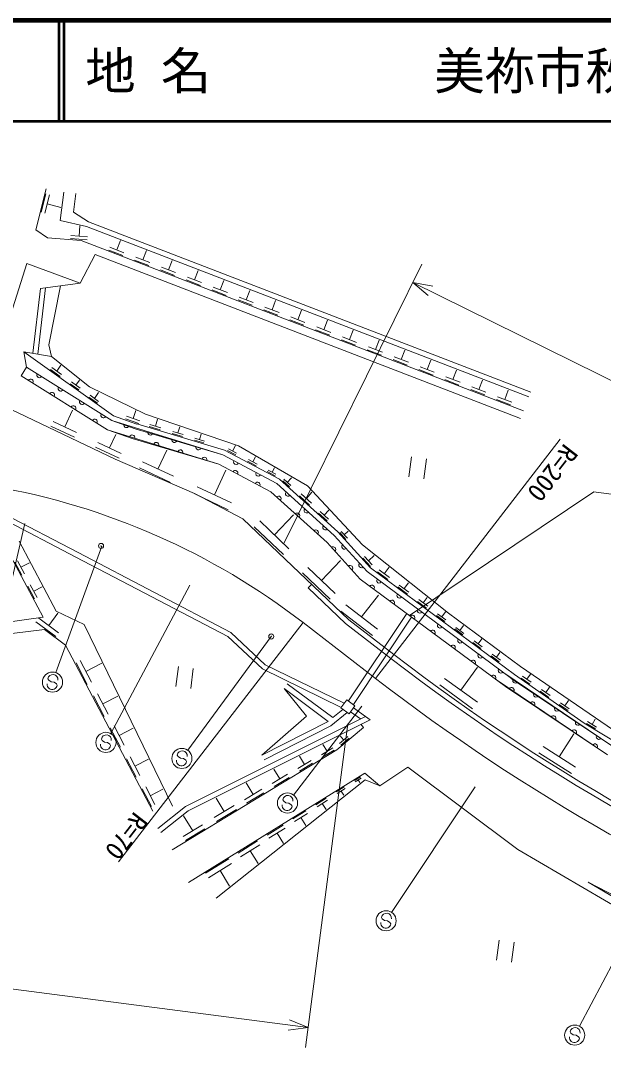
# Model space of a CAD drawing. Units: millimetres on the paper. Extents: x 40 to 680, y 20 to 380.
# Drawn here: x 364 to 421.8, y 278 to 380 of the extents above; entities that cross this region are included whole.
import ezdxf
from ezdxf.enums import TextEntityAlignment as Align

# ---------------------------------------------------------------- set-up
doc = ezdxf.new("R2010")
doc.units = ezdxf.units.MM
doc.header["$PDMODE"] = 32
doc.header["$PDSIZE"] = 0.5
for name, color, linetype, lineweight in [('M-BGD', 7, 'Continuous', 18), ('M-TTL', 2, 'Continuous', 140), ('M-TTL-LINE', 7, 'Continuous', 50)]:
    doc.layers.add(name, color=color, linetype=linetype, lineweight=lineweight)
doc.layers.add('M-TTL-TXT', color=7, linetype='Continuous')
doc.styles.add('ＭＳ ゴシック', font='')
doc.styles.get('ＭＳ ゴシック').set_extended_font_data('MS Gothic')

msp = doc.modelspace()

# ---------------------------------------------------------------- linework, layer by layer
at = {"layer": 'M-BGD'}
for p, q in [((366.483, 363.286), (365.461, 359.204)), ((366.46, 362.783), (366.007, 360.973)), ((366.822, 362.692), (366.369, 360.882)), ((368.249, 362.961), (367.896, 360.133)), ((369.44, 362.812), (369.209, 360.965)), ((366.595, 361.787), (367.96, 361.445)), ((367.896, 360.133), (370.506, 359.553)), ((370.686, 360.02), (369.209, 360.965)), ((365.461, 359.204), (366.618, 358.422)), ((369.769, 358.6), (369.849, 359.597)), ((370.506, 359.553), (414.405, 342.625)), ((370.686, 360.02), (414.585, 343.092)), ((366.618, 358.422), (369.967, 358.153)), ((368.923, 358.338), (370.563, 358.206)), ((368.95, 358.665), (370.589, 358.534)), ((369.967, 358.153), (413.865, 341.226)), ((373.516, 357.214), (373.875, 358.147)), ((372.708, 357.204), (374.108, 356.664)), ((372.816, 357.483), (374.215, 356.944)), ((376.082, 356.224), (376.441, 357.157)), ((371.348, 356.763), (369.879, 353.916)), ((371.348, 356.763), (413.577, 340.479)), ((375.274, 356.214), (376.673, 355.674)), ((375.382, 356.494), (376.781, 355.954)), ((378.647, 355.235), (379.007, 356.168)), ((364.565, 355.884), (362.977, 350.843)), ((369.879, 353.916), (364.565, 355.884)), ((377.84, 355.225), (379.239, 354.685)), ((377.948, 355.505), (379.347, 354.965)), ((381.213, 354.245), (381.573, 355.178)), ((390.035, 328.008), (403.789, 355.79)), ((365.927, 353.378), (369.879, 353.916)), ((380.405, 354.235), (381.805, 353.696)), ((380.513, 354.515), (381.913, 353.975)), ((383.779, 353.256), (384.139, 354.189)), ((529.109, 291.516), (402.902, 353.998)), ((404.863, 353.605), (402.902, 353.998)), ((402.902, 353.998), (404.403, 352.677)), ((365.172, 346.953), (365.927, 353.378)), ((365.666, 346.871), (366.438, 353.448)), ((366.748, 347.809), (367.928, 353.651)), ((382.971, 353.246), (384.371, 352.706)), ((383.079, 353.526), (384.479, 352.986)), ((386.345, 352.266), (386.705, 353.2)), ((385.537, 352.256), (386.937, 351.717)), ((385.645, 352.536), (387.045, 351.997)), ((388.911, 351.277), (389.27, 352.21)), ((388.103, 351.267), (389.503, 350.727)), ((388.211, 351.547), (389.61, 351.007)), ((391.477, 350.288), (391.836, 351.221)), ((390.669, 350.278), (392.068, 349.738)), ((390.777, 350.557), (392.176, 350.018)), ((394.042, 349.298), (394.402, 350.231)), ((393.235, 349.288), (394.634, 348.748)), ((393.343, 349.568), (394.742, 349.028)), ((396.608, 348.309), (396.968, 349.242)), ((367.041, 346.643), (366.748, 347.809)), ((395.801, 348.299), (397.2, 347.759)), ((395.908, 348.579), (397.308, 348.039)), ((399.174, 347.319), (399.534, 348.252)), ((373.18, 340.735), (364.273, 347.102)), ((364.273, 347.102), (364.558, 345.574)), ((364.273, 347.102), (367.041, 346.643)), ((398.366, 347.309), (399.766, 346.77)), ((398.474, 347.589), (399.874, 347.05)), ((401.74, 346.33), (402.1, 347.263)), ((367.041, 346.643), (370.793, 343.616)), ((367.543, 345.182), (367.963, 345.771)), ((400.932, 346.32), (402.332, 345.78)), ((401.04, 346.6), (402.44, 346.06)), ((404.306, 345.341), (404.666, 346.274)), ((364.558, 345.574), (364.026, 344.727)), ((364.026, 344.727), (372.579, 339.356)), ((364.558, 345.574), (373.015, 340.263)), ((366.916, 345.336), (367.89, 344.639)), ((367.055, 345.53), (368.03, 344.834)), ((403.498, 345.33), (404.898, 344.791)), ((403.606, 345.61), (405.006, 345.071)), ((406.872, 344.351), (407.231, 345.284)), ((368.879, 343.932), (369.739, 343.318)), ((369.002, 344.104), (369.862, 343.49)), ((369.432, 343.797), (369.789, 344.297)), ((406.064, 344.341), (407.463, 343.801)), ((406.172, 344.621), (407.571, 344.081)), ((409.437, 343.362), (409.797, 344.295)), ((370.793, 343.616), (376.345, 340.902)), ((370.852, 342.779), (371.703, 342.171)), ((371.277, 342.475), (371.699, 343.064)), ((408.63, 343.352), (410.029, 342.812)), ((408.738, 343.631), (410.137, 343.092)), ((412.003, 342.372), (412.363, 343.305)), ((370.731, 342.609), (371.581, 342)), ((411.196, 342.362), (412.595, 341.822)), ((411.303, 342.642), (412.703, 342.102)), ((363.009, 341.363), (373.341, 336.422)), ((368.346, 339.64), (369.124, 341.291)), ((373.18, 340.735), (375.504, 339.924)), ((374.457, 340.693), (375.784, 340.23)), ((375.12, 340.461), (375.397, 341.255)), ((376.345, 340.902), (385.599, 337.778)), ((369.295, 338.62), (366.956, 339.723)), ((369.516, 339.088), (367.176, 340.191)), ((373.015, 340.263), (375.34, 339.452)), ((373.015, 340.263), (384.014, 336.865)), ((374.364, 340.427), (375.691, 339.964)), ((375.482, 339.931), (384.204, 337.33)), ((376.72, 339.666), (377.823, 339.337)), ((376.785, 339.887), (377.889, 339.558)), ((377.337, 339.723), (377.537, 340.394)), ((379.573, 339.038), (379.754, 339.645)), ((372.579, 339.356), (375.032, 338.5)), ((383.633, 335.935), (372.579, 339.356)), ((372.779, 337.549), (373.412, 338.891)), ((375.34, 339.452), (384.014, 336.865)), ((379.001, 338.986), (380.023, 338.681)), ((379.062, 339.19), (380.084, 338.886)), ((381.73, 338.378), (381.893, 338.923)), ((373.727, 336.531), (371.391, 337.632)), ((373.947, 336.998), (371.612, 338.099)), ((375.032, 338.5), (383.633, 335.935)), ((381.202, 338.33), (382.145, 338.048)), ((381.259, 338.518), (382.201, 338.237)), ((384.991, 337.236), (385.279, 337.781)), ((385.599, 337.778), (392.428, 333.773)), ((399.178, 314.666), (417.503, 338.419)), ((377.589, 335.458), (378.469, 337.326)), ((384.014, 336.865), (389.381, 334.022)), ((384.204, 337.33), (389.67, 334.435)), ((384.495, 337.289), (385.313, 336.856)), ((384.581, 337.453), (385.4, 337.019)), ((387.011, 336.179), (387.276, 336.678)), ((402.765, 336.675), (402.506, 334.691)), ((373.341, 336.422), (381.215, 333.018)), ((378.829, 334.126), (375.772, 335.567)), ((379.118, 334.737), (376.061, 336.178)), ((388.803, 333.197), (383.633, 335.935)), ((386.485, 336.235), (387.353, 335.775)), ((386.577, 336.409), (387.445, 335.949)), ((388.914, 335.149), (389.144, 335.583)), ((404.252, 336.481), (403.994, 334.498)), ((383.189, 332.901), (384.337, 335.336)), ((388.439, 335.2), (389.223, 334.785)), ((388.522, 335.357), (389.306, 334.942)), ((390.426, 334.131), (390.841, 334.59)), ((384.887, 332.1), (381.49, 333.702)), ((389.381, 334.022), (395.083, 328.863)), ((389.67, 334.435), (395.437, 329.217)), ((389.968, 334.3), (390.64, 333.692)), ((390.09, 334.435), (390.762, 333.827)), ((392.428, 333.773), (397.893, 327.919)), ((384.567, 331.421), (381.17, 333.023)), ((381.215, 333.018), (386.023, 330.514)), ((388.803, 333.197), (394.376, 328.154)), ((391.637, 332.79), (392.64, 331.882)), ((391.818, 332.991), (392.822, 332.083)), ((392.32, 332.537), (392.874, 333.149)), ((420.851, 333.177), (402.54, 320.916)), ((420.851, 333.177), (439.686, 330.678)), ((369.448, 326.711), (362.119, 330.534)), ((369.679, 327.154), (362.286, 331.011)), ((386.023, 330.514), (396.531, 320.497)), ((389.143, 328.92), (391.036, 330.906)), ((393.525, 331.082), (394.369, 330.318)), ((393.677, 331.251), (394.521, 330.487)), ((394.099, 330.869), (394.544, 331.36)), ((364.389, 330.049), (361.149, 316.091)), ((390.037, 326.963), (387.146, 329.72)), ((390.589, 327.542), (387.697, 330.298)), ((395.083, 328.863), (398.348, 325.265)), ((395.437, 329.217), (398.685, 325.637)), ((395.638, 329.144), (396.251, 328.468)), ((395.773, 329.266), (396.386, 328.591)), ((396.08, 328.929), (396.477, 329.289)), ((363.824, 328.286), (367.497, 321.336)), ((372.005, 327.797), (367.467, 315.238)), ((394.376, 328.154), (397.674, 324.52)), ((406.44, 321.138), (397.893, 327.919)), ((362.95, 326.831), (366.201, 320.738)), ((369.448, 326.711), (384.525, 318.817)), ((369.679, 327.154), (384.818, 319.228)), ((393.825, 324.392), (395.718, 326.378)), ((397.935, 326.612), (398.682, 325.79)), ((398.1, 326.761), (398.846, 325.939)), ((398.473, 326.35), (399.051, 326.874)), ((363.397, 326.206), (364.079, 324.928)), ((363.652, 326.343), (364.335, 325.064)), ((363.994, 325.703), (364.838, 326.154)), ((395.186, 323.095), (392.465, 325.688)), ((398.685, 325.637), (412.973, 315.055)), ((399.547, 325.439), (400.566, 324.684)), ((400.056, 325.062), (400.529, 325.7)), ((394.667, 322.55), (391.946, 325.144)), ((397.674, 324.52), (412.08, 313.85)), ((398.348, 325.265), (412.675, 314.653)), ((399.396, 325.235), (400.415, 324.48)), ((364.666, 323.827), (365.343, 322.558)), ((364.92, 323.963), (365.597, 322.693)), ((365.259, 323.328), (366.095, 323.774)), ((380.744, 323.914), (372.899, 309.191)), ((392.504, 323.645), (392.849, 324.007)), ((392.504, 323.645), (396.205, 320.117)), ((401.403, 323.749), (402.356, 323.043)), ((401.544, 323.939), (402.497, 323.234)), ((402.02, 323.586), (402.454, 324.172)), ((397.807, 320.768), (399.478, 322.934)), ((403.344, 322.311), (404.233, 321.653)), ((403.476, 322.488), (404.365, 321.83)), ((403.92, 322.159), (404.317, 322.695)), ((367.497, 321.336), (370.276, 320.004)), ((398.893, 318.928), (395.751, 321.352)), ((399.378, 319.556), (396.236, 321.98)), ((366.201, 320.738), (342.243, 317.418)), ((367.444, 318.813), (365.484, 320.269)), ((367.735, 319.205), (365.775, 320.661)), ((366.755, 319.933), (367.659, 321.15)), ((396.499, 312.425), (402.285, 321.105)), ((401.01, 317.042), (396.531, 320.497)), ((396.985, 312.072), (402.767, 320.747)), ((405.223, 320.92), (406.049, 320.308)), ((405.345, 321.085), (406.171, 320.473)), ((405.758, 320.779), (406.118, 321.265)), ((406.44, 321.138), (413.568, 315.859)), ((366.341, 319.507), (344.338, 316.897)), ((368.428, 317.957), (366.341, 319.507)), ((370.276, 320.004), (379.021, 301.96)), ((391.994, 320.208), (373.67, 296.455)), ((384.818, 319.228), (388.246, 316.018)), ((399.178, 314.666), (391.994, 320.208)), ((400.705, 316.646), (396.205, 320.117)), ((407.04, 319.574), (407.843, 318.979)), ((407.159, 319.735), (407.962, 319.139)), ((407.56, 319.437), (407.918, 319.919)), ((388.841, 318.826), (380.559, 307.524)), ((384.525, 318.817), (387.959, 315.601)), ((408.848, 318.235), (409.651, 317.639)), ((408.967, 318.395), (409.77, 317.8)), ((409.369, 318.098), (409.726, 318.58)), ((377.084, 301.465), (368.428, 317.957)), ((411.177, 316.759), (411.534, 317.241)), ((370.581, 314.071), (369.458, 316.209)), ((371.008, 314.295), (369.886, 316.433)), ((370.447, 315.364), (372.015, 316.187)), ((410.656, 316.895), (411.459, 316.3)), ((410.775, 317.056), (411.578, 316.461)), ((379.613, 315.83), (379.355, 313.847)), ((381.1, 315.636), (380.842, 313.653)), ((387.959, 315.601), (395.787, 311.787)), ((388.246, 316.018), (396.086, 312.197)), ((407.657, 313.483), (409.311, 315.772)), ((411.808, 315.295), (422.748, 307.909)), ((413.568, 315.859), (424.279, 308.505)), ((366.753, 314.488), (366.67, 314.617)), ((366.978, 314.318), (366.753, 314.488)), ((367.276, 314.277), (366.978, 314.318)), ((367.505, 314.134), (367.276, 314.277)), ((367.592, 313.985), (367.505, 314.134)), ((390.404, 314.132), (394.962, 310.777)), ((409.292, 312.302), (406.022, 314.663)), ((422.211, 307.065), (411.075, 314.594)), ((412.656, 314.667), (422.748, 307.909)), ((412.973, 315.055), (419.876, 310.227)), ((413.65, 314.703), (414.51, 314.102)), ((413.77, 314.875), (414.631, 314.274)), ((414.201, 314.575), (414.568, 315.099)), ((372.655, 311.108), (371.586, 313.145)), ((390.13, 313.666), (394.498, 310.383)), ((392.349, 310.899), (390.13, 313.666)), ((408.82, 311.648), (405.55, 314.01)), ((412.08, 313.85), (422.211, 307.065)), ((415.535, 313.385), (416.398, 312.781)), ((415.656, 313.557), (416.518, 312.954)), ((416.087, 313.256), (416.456, 313.782)), ((372.248, 310.895), (371.179, 312.931)), ((372.12, 312.127), (373.605, 312.906)), ((396.338, 312.543), (395.749, 311.734)), ((396.338, 312.543), (397.146, 311.954)), ((417.544, 312.238), (418.409, 311.633)), ((417.976, 311.935), (418.346, 312.464)), ((397.83, 311.92), (391.052, 303.08)), ((394.749, 309.95), (396.362, 311.288)), ((394.962, 310.777), (395.945, 311.592)), ((395.749, 311.734), (396.558, 311.146)), ((397.146, 311.954), (396.558, 311.146)), ((396.705, 311.348), (397.679, 310.639)), ((396.999, 311.752), (398.181, 310.892)), ((417.423, 312.065), (418.288, 311.46)), ((398.181, 310.892), (380.333, 301.934)), ((398.636, 310.561), (380.602, 301.51)), ((387.915, 307.03), (392.349, 310.899)), ((394.498, 310.383), (387.915, 307.03)), ((396.429, 310.154), (392.245, 278.011)), ((397.993, 309.784), (397.735, 310.108)), ((398.181, 310.892), (398.636, 310.561)), ((419.876, 310.227), (425.055, 307.1)), ((420.127, 310.192), (421.023, 309.651)), ((420.235, 310.371), (421.131, 309.83)), ((420.683, 310.101), (420.995, 310.616)), ((373.862, 307.819), (372.845, 309.757)), ((374.25, 308.022), (373.232, 309.96)), ((373.741, 308.991), (375.145, 309.728)), ((394.749, 309.95), (388.142, 306.585)), ((395.328, 307.58), (397.993, 309.784)), ((417.424, 306.883), (418.865, 309.154)), ((372.055, 308.499), (371.971, 308.629)), ((372.28, 308.329), (372.055, 308.499)), ((372.578, 308.288), (372.28, 308.329)), ((372.806, 308.145), (372.578, 308.288)), ((372.894, 307.996), (372.806, 308.145)), ((394.378, 307.426), (393.965, 308.105)), ((395.593, 308.207), (396.419, 308.89)), ((396.006, 308.549), (395.665, 308.96)), ((395.73, 308.042), (396.556, 308.725)), ((378.993, 297.65), (395.328, 307.58)), ((379.594, 306.908), (379.511, 307.038)), ((393.818, 307.085), (394.937, 307.766)), ((393.954, 306.862), (395.073, 307.542)), ((418.627, 305.216), (415.403, 307.261)), ((419.036, 305.861), (415.812, 307.906)), ((375.425, 304.84), (374.458, 306.683)), ((375.794, 305.034), (374.827, 306.876)), ((375.31, 305.955), (376.637, 306.651)), ((379.819, 306.738), (379.594, 306.908)), ((380.117, 306.697), (379.819, 306.738)), ((380.345, 306.555), (380.117, 306.697)), ((380.433, 306.406), (380.345, 306.555)), ((391.472, 305.711), (392.78, 306.506)), ((392.126, 306.109), (391.626, 306.931)), ((391.631, 305.449), (392.939, 306.245)), ((380.631, 294.386), (398.109, 305.259)), ((388.928, 304.221), (390.441, 305.14)), ((389.684, 304.68), (389.09, 305.658)), ((398.109, 305.259), (399.621, 303.981)), ((402.394, 305.857), (399.621, 303.981)), ((402.394, 305.857), (413.318, 297.684)), ((398.141, 304.589), (383.369, 292.851)), ((387.036, 303.131), (386.339, 304.278)), ((389.112, 303.918), (390.624, 304.838)), ((397.102, 304.514), (397.69, 304.88)), ((397.175, 304.397), (397.763, 304.763)), ((397.469, 304.58), (397.635, 304.313)), ((399.621, 303.981), (398.141, 304.589)), ((376.94, 301.955), (376.021, 303.705)), ((377.29, 302.139), (376.371, 303.889)), ((376.83, 303.014), (378.081, 303.671)), ((386.169, 302.604), (387.903, 303.658)), ((386.38, 302.257), (388.114, 303.312)), ((395.29, 303.387), (396.087, 303.883)), ((395.389, 303.228), (396.186, 303.723)), ((395.787, 303.476), (396.05, 303.054)), ((409.063, 303.897), (400.784, 291.427)), ((380.333, 301.934), (377.572, 299.761)), ((383.176, 300.851), (385.151, 302.052)), ((384.164, 301.451), (383.356, 302.78)), ((390.07, 302.477), (389.987, 302.607)), ((390.295, 302.307), (390.07, 302.477)), ((390.593, 302.266), (390.295, 302.307)), ((390.822, 302.124), (390.593, 302.266)), ((390.909, 301.975), (390.822, 302.124)), ((393.256, 302.122), (394.288, 302.764)), ((393.384, 301.916), (394.416, 302.557)), ((393.9, 302.237), (394.271, 301.64)), ((380.602, 301.51), (377.881, 299.368)), ((381.038, 299.536), (380.138, 301.018)), ((383.416, 300.456), (385.392, 301.657)), ((390.974, 300.702), (392.269, 301.508)), ((391.135, 300.443), (392.43, 301.249)), ((380.078, 298.953), (381.998, 300.12)), ((388.413, 299.109), (390.004, 300.099)), ((391.783, 300.846), (392.275, 300.054)), ((380.312, 298.568), (382.232, 299.736)), ((388.611, 298.791), (390.202, 299.781)), ((389.407, 299.286), (390.036, 298.275)), ((385.54, 297.322), (387.463, 298.518)), ((385.779, 296.937), (387.702, 298.134)), ((386.74, 297.535), (387.523, 296.278)), ((413.318, 297.684), (429.538, 288.138)), ((382.315, 295.316), (384.611, 296.744)), ((382.601, 294.857), (384.896, 296.285)), ((383.749, 295.571), (384.703, 294.037)), ((285.421, 293.934), (392.503, 279.994)), ((429.051, 289.869), (420.293, 294.432)), ((420.293, 294.432), (428.578, 289.551)), ((426.505, 293.535), (419.419, 280.123)), ((399.857, 290.784), (399.774, 290.914)), ((400.082, 290.614), (399.857, 290.784)), ((400.38, 290.573), (400.082, 290.614)), ((400.609, 290.43), (400.38, 290.573)), ((400.696, 290.282), (400.609, 290.43)), ((411.447, 288.661), (411.189, 286.678)), ((412.934, 288.468), (412.676, 286.484)), ((392.503, 279.994), (390.654, 280.757)), ((390.52, 279.731), (392.503, 279.994)), ((418.578, 279.429), (418.495, 279.559)), ((418.803, 279.26), (418.578, 279.429)), ((419.101, 279.219), (418.803, 279.26)), ((419.329, 279.076), (419.101, 279.219)), ((419.417, 278.927), (419.329, 279.076))]:
    msp.add_line(p, q, dxfattribs=at)
for centre in [(367.127, 314.297), (372.429, 308.308), (379.968, 306.718), (390.444, 302.287), (400.231, 290.593), (418.952, 279.239)]:
    msp.add_circle(centre, 1, dxfattribs=at)
for centre, radius, start, end in [((365.828, 344.776), 0.25, 147.8691, 327.8691), ((364.957, 344.142), 0.25, 327.8691, 147.8691), ((367.074, 342.813), 0.25, 327.8691, 147.8691), ((367.945, 343.447), 0.25, 147.8691, 327.8691), ((369.192, 341.483), 0.25, 327.8691, 147.8691), ((370.062, 342.117), 0.25, 147.8691, 327.8691), ((372.179, 340.787), 0.25, 147.8691, 327.8691), ((371.309, 340.153), 0.25, 327.8691, 147.8691), ((374.448, 339.82), 0.25, 162.83385, 342.83385), ((375.036, 338.595), 0.25, 342.80597, 162.80597), ((376.837, 339.082), 0.25, 162.83385, 342.83385), ((377.424, 337.856), 0.25, 342.80597, 162.80597), ((379.225, 338.344), 0.25, 162.83385, 342.83385), ((381.614, 337.606), 0.25, 162.83385, 342.83385), ((379.812, 337.117), 0.25, 342.80597, 162.80597), ((382.201, 336.378), 0.25, 342.80597, 162.80597), ((385.34, 336.163), 0.25, 152.09262, 332.09262), ((385.268, 335.069), 0.25, 332.09262, 152.09262), ((387.549, 334.993), 0.25, 152.09262, 332.09262), ((349.237, 264.784), 70, 52.35113, 80.08272), ((387.477, 333.899), 0.25, 332.09262, 152.09262), ((389.556, 332.516), 0.25, 317.85887, 137.85887), ((390.493, 333.016), 0.25, 137.85887, 317.85887), ((392.347, 331.338), 0.25, 137.85887, 317.85887), ((391.41, 330.838), 0.25, 317.85887, 137.85887), ((394.201, 329.661), 0.25, 137.85887, 317.85887), ((393.263, 329.161), 0.25, 317.85887, 137.85887), ((394.986, 327.482), 0.25, 312.22071, 132.22071), ((396.091, 327.752), 0.25, 132.22071, 312.22071), ((396.666, 325.631), 0.25, 312.22071, 132.22071), ((397.771, 325.901), 0.25, 132.22071, 312.22071), ((399.553, 324.372), 0.25, 143.47428, 323.47428), ((398.821, 323.67), 0.25, 323.47428, 143.47428), ((400.83, 322.182), 0.25, 323.47428, 143.47428), ((401.562, 322.884), 0.25, 143.47428, 323.47428), ((403.571, 321.396), 0.25, 143.47428, 323.47428), ((402.839, 320.694), 0.25, 323.47428, 143.47428), ((404.848, 319.206), 0.25, 323.47428, 143.47428), ((405.58, 319.908), 0.25, 143.47428, 323.47428), ((407.589, 318.42), 0.25, 143.47428, 323.47428), ((406.857, 317.718), 0.25, 323.47428, 143.47428), ((521.342, 473.02), 197.5, 232.35113, 249.60777), ((521.342, 473.02), 197, 232.35113, 249.60777), ((408.865, 316.23), 0.25, 323.47428, 143.47428), ((409.598, 316.932), 0.25, 143.47428, 323.47428), ((411.607, 315.444), 0.25, 143.47428, 323.47428), ((367.165, 314.549), 0.5, 352.13789, 172.13789), ((521.342, 473.02), 200, 232.35113, 248.34984), ((410.874, 314.742), 0.25, 323.47428, 143.47428), ((413.051, 314.456), 0.25, 145.9735, 325.9735), ((367.097, 314.054), 0.5, 172.13789, 352.13789), ((412.684, 313.506), 0.25, 325.93802, 145.93802), ((415.123, 313.057), 0.25, 145.9735, 325.9735), ((414.755, 312.106), 0.25, 325.93802, 145.93802), ((417.195, 311.658), 0.25, 145.9735, 325.9735), ((416.826, 310.706), 0.25, 325.93802, 145.93802), ((419.267, 310.259), 0.25, 145.9735, 325.9735), ((372.467, 308.56), 0.5, 352.13789, 172.13789), ((418.897, 309.305), 0.25, 325.93802, 145.93802), ((372.398, 308.065), 0.5, 172.13789, 352.13789), ((420.968, 307.905), 0.25, 325.93802, 145.93802), ((421.339, 308.86), 0.25, 145.9735, 325.9735), ((380.006, 306.969), 0.5, 352.13789, 172.13789), ((379.937, 306.474), 0.5, 172.13789, 352.13789), ((390.482, 302.539), 0.5, 352.13789, 172.13789), ((390.414, 302.043), 0.5, 172.13789, 352.13789), ((400.269, 290.845), 0.5, 352.13789, 172.13789), ((400.201, 290.35), 0.5, 172.13789, 352.13789), ((418.99, 279.491), 0.5, 352.13789, 172.13789), ((418.922, 278.996), 0.5, 172.13789, 352.13789)]:
    msp.add_arc(centre, radius, start, end, dxfattribs=at)
for p in [(371.943, 327.82), (388.841, 318.826)]:
    msp.add_point(p, dxfattribs=at)
at = {"layer": 'M-TTL'}
msp.add_line((680, 380), (40, 380), dxfattribs=at)
at = {"layer": 'M-TTL-LINE'}
for p, q in [((367.75, 380), (367.75, 370)), ((368.25, 380), (368.25, 370)), ((40, 370), (680, 370))]:
    msp.add_line(p, q, dxfattribs=at)

# ---------------------------------------------------------------- texts
at = {"layer": 'M-BGD', "style": 'ＭＳ ゴシック'}
msp.add_text('R=200', height=1.833, rotation=232.351, dxfattribs=at).set_placement((417.503, 338.419), align=Align.BOTTOM_LEFT)
msp.add_text('R=70', height=1.833, rotation=232.351, dxfattribs=at).set_placement((373.67, 296.455), align=Align.TOP_RIGHT)
at = {"layer": 'M-TTL-TXT', "style": 'ＭＳ ゴシック'}
for s, p in [('地 名', (370.38, 375)), ('美祢市秋芳町岩永下郷', (405.024, 375))]:
    msp.add_text(s, height=3.666, dxfattribs=at).set_placement(p, align=Align.MIDDLE_LEFT)

doc.saveas('drawing.dxf')
